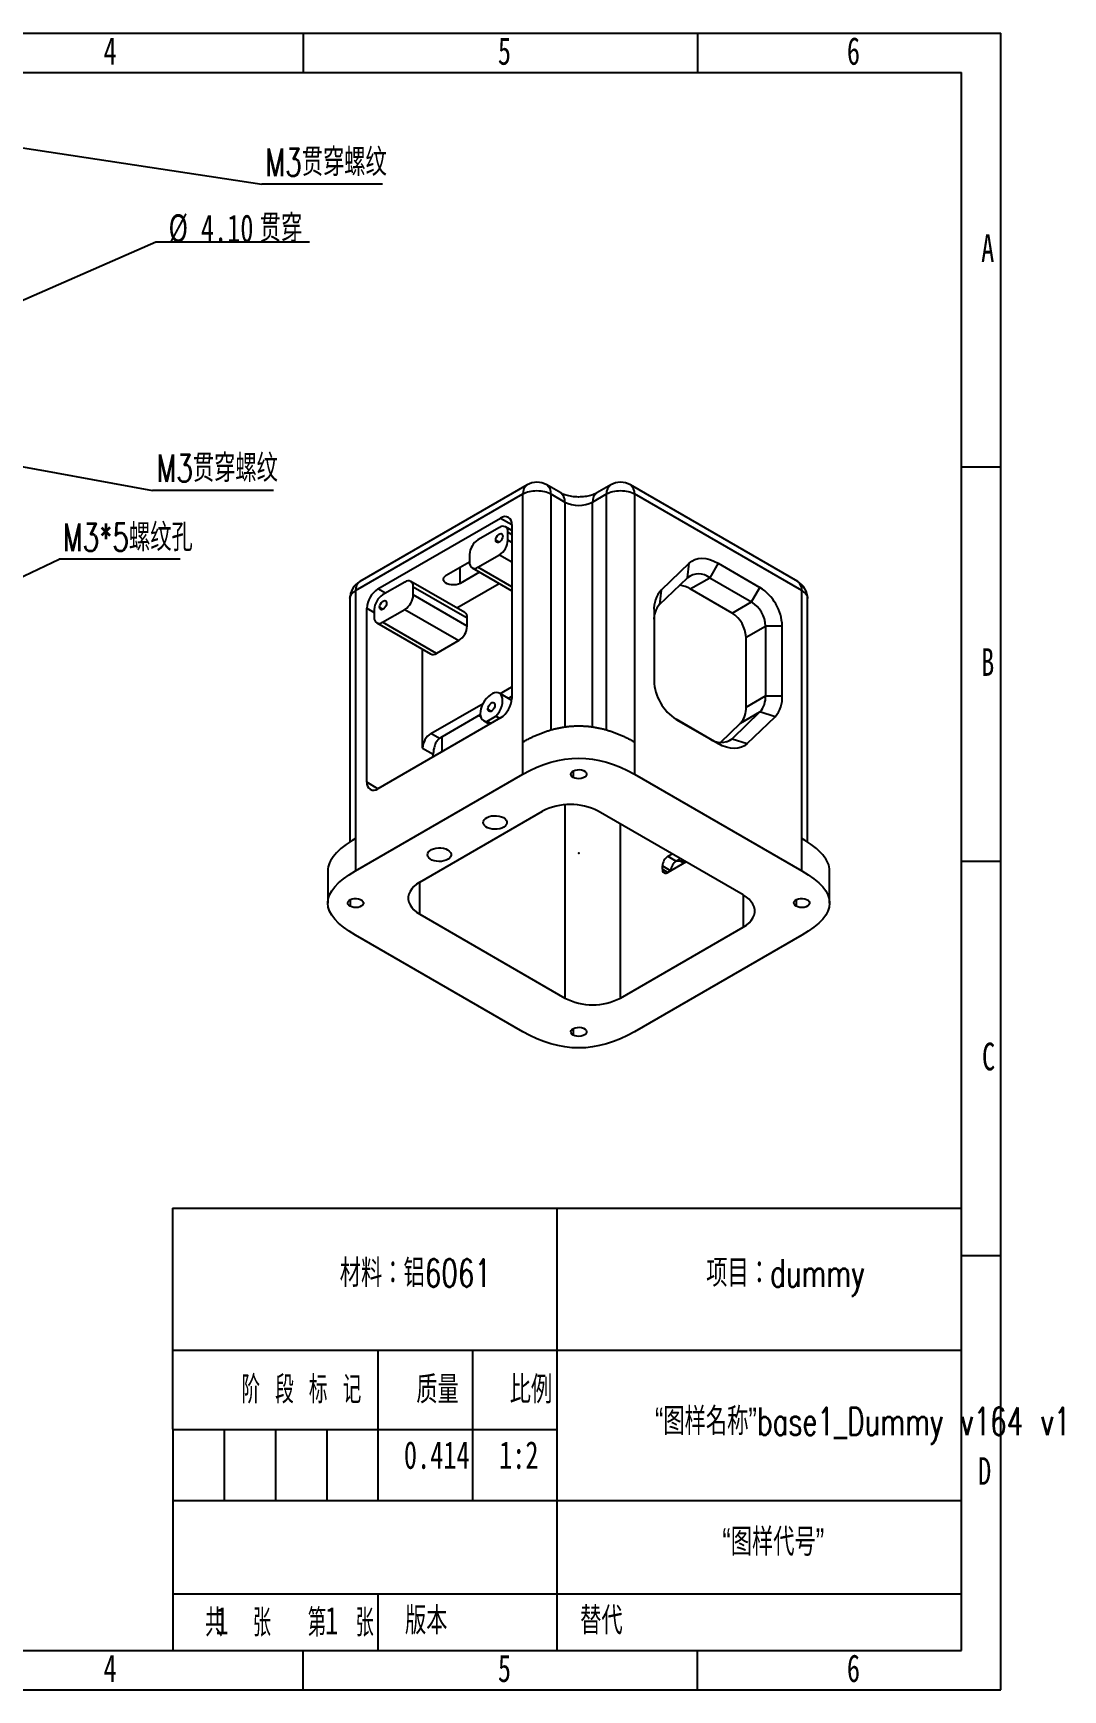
# Model space of a CAD drawing. Header units: millimetres. Extents: x 0 to 305, y 0 to 210.
# Drawn here: x 174.3 to 304.8, y 0 to 210 of the extents above; entities that cross this region are included whole.
import ezdxf

# ---------------------------------------------------------------- set-up
doc = ezdxf.new("R2010")
doc.units = ezdxf.units.MM
doc.header["$PDSIZE"] = -1
doc.layers.add('图框', color=7, linetype='Continuous')
doc.styles.add('SLDTEXTSTYLE0', font='TXT', dxfattribs={"width": 0.7, "bigfont": 'bigfont'})
doc.styles.add('SLDTEXTSTYLE1', font='TXT', dxfattribs={"width": 0.6, "bigfont": 'bigfont'})
doc.styles.add('SLDTEXTSTYLE2', font='TXT', dxfattribs={"width": 0.614286, "bigfont": 'bigfont'})
doc.styles.add('SLDTEXTSTYLE3', font='TXT', dxfattribs={"width": 0.7})
doc.dimstyles.new('SLDDIMSTYLE0', dxfattribs={"dimtxt": 0.18, "dimasz": 4.08, "dimexe": 0, "dimexo": 0.0625, "dimgap": 0, "dimtad": 0, "dimtih": 1, "dimtoh": 1, "dimdec": 0, "dimrnd": 1e-09, "dimzin": 0, "dimdsep": 46, "dimtxsty": 'Standard', "dimsah": 1, "dimcen": 0.09, "dimadec": 0, "dimazin": 0, "dimtfac": 4.08, "dimtdec": 0, "dimtofl": 0, "dimtmove": 0, "dimatfit": 3, "dimfxl": 1, "dimfrac": 2, "dimtolj": 1, "dimtzin": 0, "dimarcsym": 0})
doc.dimstyles.new('SLDDIMSTYLE1', dxfattribs={"dimtxt": 3.5, "dimasz": 4.08, "dimexe": 0, "dimexo": 0.0625, "dimgap": 0.875, "dimtad": 0, "dimtih": 1, "dimtoh": 1, "dimlfac": 2, "dimrnd": 1e-09, "dimzin": 4, "dimdsep": 46, "dimtxsty": 'SLDTEXTSTYLE3', "dimblk1": 'NONE', "dimsah": 1, "dimcen": 0, "dimadec": 0, "dimazin": 1, "dimtfac": 1, "dimtmove": 0, "dimatfit": 3, "dimldrblk": 'NONE', "dimfxl": 1, "dimfrac": 2, "dimtolj": 1, "dimtzin": 12, "dimarcsym": 0})

# ---------------------------------------------------------------- blocks, each defined once
blk = doc.blocks.new('SW_NOTE_0_1')
at = {"layer": '图框', "color": 0}
blk.add_line((15.34, 0), (0, 0), dxfattribs=at)
at = {"layer": '图框', "color": 0, "insert": (0.45, 4.52), "char_height": 3.5, "attachment_point": 1, "style": 'SLDTEXTSTYLE0'}
blk.add_mtext('M3*5螺纹孔', dxfattribs=at)
blk = doc.blocks.new('_D')
at = {"layer": '图框'}
for p, q in [((156.01, 168.73), (189.85, 183.55)), ((189.85, 183.55), (209.34, 183.55)), ((154.13, 167.91), (156.01, 168.73))]:
    blk.add_line(p, q, dxfattribs=at)
blk.add_solid([(156.01, 168.73), (159.95, 169.9), (159.54, 170.83)], dxfattribs=at)
at = {"layer": '图框', "char_height": 3.5, "attachment_point": 1}
for s, insert, style in [('%%c', (191.44, 187.04), 'SLDTEXTSTYLE3'), ('4.10', (195.55, 187.02), 'SLDTEXTSTYLE3'), ('贯穿', (203, 187.02), 'SLDTEXTSTYLE0')]:
    blk.add_mtext(s, dxfattribs=dict(at, insert=insert, style=style))
blk = doc.blocks.new('_None')
blk = doc.blocks.new('SW_NOTE_0_3')
at = {"layer": '图框', "color": 0}
blk.add_line((15.33, 0), (0, 0), dxfattribs=at)
at = {"layer": '图框', "color": 0, "insert": (0.49, 4.57), "char_height": 3.5, "attachment_point": 1, "style": 'SLDTEXTSTYLE0'}
blk.add_mtext('M3贯穿螺纹', dxfattribs=at)
blk = doc.blocks.new('SW_NOTE_0_6')
at = {"layer": '图框', "color": 0}
blk.add_line((15.33, 0), (0, 0), dxfattribs=at)
at = {"layer": '图框', "color": 0, "insert": (0.46, 4.55), "char_height": 3.5, "attachment_point": 1, "style": 'SLDTEXTSTYLE0'}
blk.add_mtext('M3贯穿螺纹', dxfattribs=at)

msp = doc.modelspace()

# ---------------------------------------------------------------- linework, layer by layer
at = {"color": 7, "linetype": 'Continuous', "lineweight": 25}
for p, q in [((215.1731, 139.3405), (236.3863, 151.5866)), ((236.9041, 152.7312), (215.6909, 140.4851)), ((236.3863, 120.1498), (236.3863, 151.5866)), ((241.1717, 151.7107), (239.4039, 152.7312)), ((239.9218, 151.5866), (241.6896, 150.5661)), ((239.9218, 151.5866), (239.9218, 121.6805)), ((245.2251, 150.5661), (246.9929, 151.5866)), ((247.5107, 152.7312), (245.743, 151.7107)), ((246.9929, 121.6805), (246.9929, 151.5866)), ((271.2237, 140.4851), (250.0105, 152.7312)), ((250.5284, 151.5866), (250.5284, 120.1498)), ((271.7416, 139.3405), (250.5284, 151.5866)), ((241.6896, 150.5661), (241.6896, 122.0632)), ((245.2251, 122.0632), (245.2251, 150.5661)), ((218.0015, 139.5443), (233.5578, 148.5248)), ((233.4132, 147.3492), (230.6807, 145.7718)), ((233.5578, 148.5248), (234.9721, 147.7084)), ((234.9721, 146.9565), (234.1631, 147.4235)), ((234.9721, 147.7082), (234.9721, 125.6616)), ((232.9351, 145.74), (233.3822, 145.4819)), ((234.4738, 145.7138), (234.4738, 146.7367)), ((234.4738, 146.7367), (234.9721, 146.4491)), ((234.9721, 145.4262), (234.4738, 145.7138)), ((226.6636, 141.2792), (229.62, 142.986)), ((229.62, 143.9347), (229.62, 142.9118)), ((230.6807, 142.2992), (233.4132, 143.8767)), ((233.4132, 143.8767), (234.9721, 142.9767)), ((257.4581, 142.8094), (253.9225, 139.4069)), ((257.2459, 140.9724), (257.4581, 142.8094)), ((261.135, 142.8098), (260.0744, 140.9727)), ((261.135, 142.8098), (266.4383, 139.7483)), ((228.4313, 140.2587), (228.4313, 142.2997)), ((230.8841, 141.6747), (228.4313, 140.2587)), ((229.9308, 142.225), (234.9721, 139.3147)), ((234.9721, 139.8219), (230.6807, 142.2992)), ((253.7104, 137.5698), (257.2459, 140.9724)), ((257.5995, 139.5439), (260.0744, 140.9727)), ((260.0744, 140.9727), (265.3777, 137.9111)), ((215.1731, 139.3405), (215.1731, 107.9037)), ((218.9474, 138.9983), (218.0015, 139.5443)), ((221.4221, 140.427), (218.5937, 138.7941)), ((229.0045, 136.5569), (222.1721, 140.5012)), ((222.4828, 138.7915), (222.4828, 139.8145)), ((222.4828, 139.8145), (229.3152, 135.8702)), ((229.3152, 134.8472), (222.4828, 138.7915)), ((227.9866, 137.1446), (233.359, 140.2459)), ((253.9225, 139.4069), (253.7104, 137.5698)), ((262.9028, 136.4824), (257.5995, 139.5439)), ((265.3777, 137.9111), (266.4383, 139.7483)), ((271.7416, 107.9037), (271.7416, 139.3405)), ((214.4415, 138.321), (214.4415, 107.4429)), ((216.5873, 115.0483), (216.5873, 137.0949)), ((216.5873, 137.0949), (217.533, 136.5489)), ((217.533, 136.957), (217.533, 135.9341)), ((218.2074, 137.2379), (218.6546, 136.9798)), ((218.5937, 135.3216), (221.4221, 136.9544)), ((221.4221, 136.9544), (228.2545, 133.0101)), ((253.0033, 136.753), (253.0033, 127.9071)), ((262.9028, 136.4824), (265.3777, 137.9111)), ((272.4732, 107.4429), (272.4732, 138.321)), ((217.8438, 135.2473), (224.6762, 131.303)), ((225.4261, 131.3773), (218.5937, 135.3216)), ((229.3152, 134.8472), (229.3152, 135.8702)), ((264.6705, 133.4206), (267.1454, 134.8493)), ((267.1454, 134.8493), (267.1454, 126.0034)), ((269.2667, 134.8493), (267.1454, 134.8493)), ((269.2667, 126.0034), (269.2667, 134.8493)), ((228.2545, 133.0101), (225.4261, 131.3773)), ((264.6705, 124.5747), (264.6705, 133.4206)), ((223.6584, 119.3816), (223.6584, 131.8906)), ((234.9569, 125.414), (233.3941, 126.3162)), ((233.4716, 126.2714), (234.9721, 127.1376)), ((264.6705, 124.5747), (267.1454, 126.0034)), ((267.1454, 126.0034), (269.2667, 126.0034)), ((224.719, 121.2187), (231.3224, 125.0307)), ((231.9471, 124.326), (232.3943, 124.0678)), ((234.9721, 125.913), (234.5322, 125.6591)), ((266.4383, 123.962), (262.9028, 120.5594)), ((263.9634, 122.5333), (266.4383, 123.962)), ((268.3475, 123.3496), (266.4383, 123.962)), ((233.5578, 123.2121), (218.0015, 114.2316)), ((230.9867, 123.6123), (226.1332, 120.8105)), ((231.0437, 123.3198), (230.7618, 123.4825)), ((231.3943, 122.852), (232.1641, 122.4075)), ((231.8276, 122.7607), (232.9607, 123.4148)), ((232.3018, 122.487), (231.8276, 122.7607)), ((233.4349, 123.1411), (232.9607, 123.4148)), ((260.0744, 120.5591), (255.8005, 123.0264)), ((255.8317, 123.0082), (261.135, 119.9466)), ((261.4239, 120.0892), (263.9634, 122.5333)), ((264.812, 119.947), (268.3475, 123.3496)), ((225.7974, 120.5962), (224.719, 121.2187)), ((226.1332, 118.9259), (226.1332, 120.8105)), ((236.3863, 116.0671), (236.3863, 120.1498)), ((250.5284, 120.1498), (250.5284, 116.0671)), ((261.135, 119.9466), (260.0744, 120.5591)), ((262.1952, 120.1509), (262.9028, 120.5594)), ((262.9028, 120.5594), (264.812, 119.947)), ((223.6584, 119.3816), (225.0142, 118.5989)), ((225.0142, 118.2799), (225.0142, 118.5989)), ((215.1731, 103.821), (236.3863, 116.0671)), ((242.7502, 116.4753), (242.7502, 115.6589)), ((250.5284, 116.0671), (271.7416, 103.821)), ((218.0017, 114.2317), (216.5873, 115.0483)), ((223.3048, 102.3922), (238.8611, 111.3727)), ((241.6896, 112.1891), (241.6896, 87.6969)), ((264.317, 100.7594), (245.9322, 111.3727)), ((248.7606, 87.6969), (248.7606, 109.7399)), ((215.1731, 107.9037), (215.1731, 103.821)), ((271.7416, 103.821), (271.7416, 107.9037)), ((254.771, 105.6602), (255.2993, 105.9652)), ((254.771, 105.6602), (255.8317, 105.0479)), ((256.36, 105.3529), (255.8317, 105.0479)), ((256.3025, 105.0977), (256.8176, 104.8003)), ((211.6375, 103.8216), (211.6375, 99.7389)), ((254.0639, 104.0272), (254.0639, 104.4355)), ((254.0639, 104.4355), (255.1246, 103.8232)), ((254.0639, 104.0272), (254.7712, 103.6189)), ((257.0674, 104.9445), (254.771, 103.6189)), ((255.1246, 103.8232), (255.1246, 103.823)), ((275.2771, 99.7389), (275.2771, 103.8216)), ((223.3048, 98.3102), (223.3048, 102.3922)), ((214.466, 100.1471), (214.466, 99.3307)), ((264.317, 100.7594), (264.317, 96.6774)), ((271.0345, 100.1471), (271.0345, 99.3307)), ((223.3048, 98.3102), (241.6896, 87.6969)), ((248.7606, 87.6969), (264.317, 96.6774)), ((236.3863, 83.4108), (215.1731, 95.6569)), ((271.7416, 95.6569), (250.5284, 83.4108)), ((242.7502, 83.819), (242.7502, 83.0025))]:
    msp.add_line(p, q, dxfattribs=at)
at = {"color": 7, "linetype": 'Continuous'}
for q in [(243.4764, 106.0781), (243.4954, 106.0452)]:
    msp.add_line((243.4573, 106.0671), q, dxfattribs=at)
at = {"color": 7, "linetype": 'Continuous', "lineweight": 25, "flags": 128}
for points in [[(232.9351, 145.74), (232.962, 145.9321), (233.0397, 146.1322), (233.1586, 146.3161), (233.3045, 146.4617), (233.4598, 146.5513), (233.6057, 146.5742), (233.7246, 146.5276), (233.8022, 146.4172), (233.8292, 146.2562), (233.8022, 146.064), (233.7246, 145.8639), (233.6057, 145.68), (233.4598, 145.5345), (233.3045, 145.4448), (233.1586, 145.4219), (233.0397, 145.4685), (232.962, 145.579), (232.9351, 145.74)], [(257.4581, 142.8094), (257.8017, 143.0808), (258.19, 143.2772), (258.6179, 143.3962), (259.0795, 143.4361), (259.5688, 143.3963), (260.079, 143.2774), (260.6034, 143.081), (261.135, 142.8098)], [(228.4313, 140.2587), (228.1941, 140.1514), (227.9193, 140.08), (227.6229, 140.0487), (227.3221, 140.0592), (227.0344, 140.1109), (226.7765, 140.2009), (226.5635, 140.3239), (226.4076, 140.4728), (226.3179, 140.6389), (226.2997, 140.8125), (226.354, 140.9836), (226.4777, 141.1423), (226.6636, 141.2792)], [(218.2074, 137.2379), (218.2344, 137.4301), (218.312, 137.6301), (218.431, 137.8141), (218.5769, 137.9596), (218.7321, 138.0492), (218.878, 138.0721), (218.997, 138.0256), (219.0746, 137.9151), (219.1016, 137.7541), (219.0746, 137.562), (218.997, 137.3619), (218.878, 137.178), (218.7321, 137.0324), (218.5769, 136.9428), (218.431, 136.9199), (218.312, 136.9665), (218.2344, 137.0769), (218.2074, 137.2379)], [(232.9607, 123.4148), (233.1932, 123.6979), (233.3974, 124.0122), (233.5662, 124.3468), (233.6936, 124.6897), (233.7751, 125.0289), (233.8078, 125.3524), (233.7905, 125.6488), (233.724, 125.9075), (233.6104, 126.1195), (233.4539, 126.2772), (233.2599, 126.3751), (233.0354, 126.4098), (232.7882, 126.3799), (232.5271, 126.2866), (232.2613, 126.1332), (232.0002, 125.925), (231.753, 125.6695), (231.5284, 125.3756), (231.3345, 125.0537), (231.1779, 124.7152), (231.0644, 124.3722), (230.9978, 124.0366), (230.9806, 123.7203), (231.0133, 123.4346), (231.0947, 123.1894), (231.2221, 122.9936), (231.3909, 122.8539), (231.5952, 122.7753), (231.8276, 122.7607)], [(231.9471, 124.326), (231.9741, 124.5181), (232.0517, 124.7182), (232.1706, 124.9021), (232.3165, 125.0477), (232.4718, 125.1373), (232.6177, 125.1602), (232.7367, 125.1136), (232.8143, 125.0031), (232.8412, 124.8421), (232.8143, 124.65), (232.7367, 124.4499), (232.6177, 124.266), (232.4718, 124.1205), (232.3165, 124.0308), (232.1706, 124.0079), (232.0517, 124.0545), (231.9741, 124.165), (231.9471, 124.326)], [(264.812, 119.947), (264.4684, 119.6757), (264.08, 119.4792), (263.6521, 119.3602), (263.1905, 119.3204), (262.7013, 119.3601), (262.191, 119.479), (261.6666, 119.6754), (261.135, 119.9466)], [(242.7502, 115.6589), (242.5857, 115.7841), (242.4858, 115.9304), (242.4579, 116.0868), (242.5042, 116.2417), (242.6212, 116.3837), (242.8001, 116.5022), (243.0279, 116.5884), (243.2874, 116.636), (243.5596, 116.6413), (243.8242, 116.6041), (244.0616, 116.5271), (244.2541, 116.4159), (244.3876, 116.2789), (244.4521, 116.1261), (244.4428, 115.969), (244.3604, 115.8191), (244.2111, 115.6877), (244.0058, 115.5844), (243.7599, 115.5168), (243.4915, 115.4901), (243.2206, 115.5062), (242.9672, 115.5639), (242.7502, 115.6589)], [(233.9114, 110.5563), (234.1146, 110.4104), (234.2587, 110.2426), (234.337, 110.0609), (234.3458, 109.8737), (234.2847, 109.6898), (234.1565, 109.5178), (233.9673, 109.3658), (233.7258, 109.2407), (233.4435, 109.1486), (233.1334, 109.0936), (232.8101, 109.0784), (232.4887, 109.1037), (232.1843, 109.1683), (231.911, 109.2691), (231.6816, 109.4015), (231.5069, 109.5593), (231.3951, 109.735), (231.3513, 109.9206), (231.3776, 110.1072), (231.4728, 110.2862), (231.6325, 110.4492), (231.8491, 110.5886), (232.1125, 110.6978), (232.4105, 110.7718), (232.729, 110.8071), (233.0532, 110.802), (233.368, 110.7568), (233.6586, 110.6736), (233.9114, 110.5563)], [(226.8403, 106.4743), (227.0435, 106.3283), (227.1877, 106.1606), (227.2659, 105.9789), (227.2747, 105.7917), (227.2136, 105.6078), (227.0854, 105.4358), (226.8962, 105.2837), (226.6548, 105.1587), (226.3724, 105.0665), (226.0623, 105.0116), (225.7391, 104.9964), (225.4177, 105.0216), (225.1132, 105.0862), (224.8399, 105.1871), (224.6106, 105.3195), (224.4359, 105.4772), (224.324, 105.653), (224.2802, 105.8385), (224.3065, 106.0252), (224.4018, 106.2042), (224.5614, 106.3672), (224.778, 106.5065), (225.0414, 106.6158), (225.3394, 106.6898), (225.6579, 106.725), (225.9822, 106.72), (226.2969, 106.6748), (226.5875, 106.5916), (226.8403, 106.4743)], [(255.9218, 105.0999), (256.3431, 105.0999), (256.7261, 105.1415)], [(223.3048, 102.3922), (222.9044, 102.1313), (222.5614, 101.8445), (222.2808, 101.5359), (222.0667, 101.2099), (221.9222, 100.8715), (221.8495, 100.5255), (221.8495, 100.1769), (221.9222, 99.8309), (222.0667, 99.4925), (222.2808, 99.1666), (222.5614, 98.858), (222.9044, 98.5711), (223.3048, 98.3102)], [(214.466, 99.3307), (214.3014, 99.456), (214.2015, 99.6022), (214.1737, 99.7586), (214.2199, 99.9136), (214.3369, 100.0555), (214.5159, 100.174), (214.7436, 100.2602), (215.0032, 100.3078), (215.2753, 100.3132), (215.5399, 100.276), (215.7773, 100.1989), (215.9699, 100.0877), (216.1033, 99.9507), (216.1678, 99.7979), (216.1585, 99.6408), (216.0761, 99.491), (215.9268, 99.3595), (215.7215, 99.2562), (215.4756, 99.1887), (215.2072, 99.162), (214.9363, 99.178), (214.683, 99.2357), (214.466, 99.3307)], [(264.317, 96.6774), (264.7174, 96.9383), (265.0604, 97.2251), (265.341, 97.5338), (265.5551, 97.8597), (265.6996, 98.1981), (265.7723, 98.5441), (265.7723, 98.8927), (265.6996, 99.2387), (265.5551, 99.5771), (265.341, 99.903), (265.0604, 100.2117), (264.7174, 100.4985), (264.317, 100.7594)], [(271.0345, 99.3307), (270.87, 99.456), (270.77, 99.6022), (270.7422, 99.7586), (270.7885, 99.9136), (270.9054, 100.0555), (271.0844, 100.174), (271.3121, 100.2602), (271.5717, 100.3078), (271.8439, 100.3132), (272.1085, 100.276), (272.3458, 100.1989), (272.5384, 100.0877), (272.6719, 99.9507), (272.7364, 99.7979), (272.7271, 99.6408), (272.6447, 99.491), (272.4953, 99.3595), (272.2901, 99.2562), (272.0441, 99.1887), (271.7758, 99.162), (271.5048, 99.178), (271.2515, 99.2357), (271.0345, 99.3307)], [(242.7502, 83.0025), (242.5857, 83.1278), (242.4858, 83.2741), (242.4579, 83.4305), (242.5042, 83.5854), (242.6212, 83.7274), (242.8001, 83.8459), (243.0279, 83.9321), (243.2874, 83.9796), (243.5596, 83.985), (243.8242, 83.9478), (244.0616, 83.8707), (244.2541, 83.7596), (244.3876, 83.6225), (244.4521, 83.4698), (244.4428, 83.3127), (244.3604, 83.1628), (244.2111, 83.0314), (244.0058, 82.928), (243.7599, 82.8605), (243.4915, 82.8338), (243.2206, 82.8499), (242.9672, 82.9076), (242.7502, 83.0025)]]:
    msp.add_lwpolyline(points, dxfattribs=at)
at = {"color": 7, "linetype": 'Continuous', "lineweight": 25}
for centre, radius, start, end in [((237.6023, 151.7259), 1.224, 124.778926, 186.533252), ((238.154, 150.5661), 2.5, 60.002688, 119.997315), ((238.6719, 151.7105), 1.2561, 354.337576, 54.350243), ((240.4735, 150.7054), 1.224, 353.466744, 55.221076), ((246.4412, 150.7054), 1.224, 124.778924, 186.533256), ((248.2089, 151.7259), 1.224, 124.778924, 186.533256), ((248.7606, 150.5661), 2.5, 60.002681, 119.997312), ((249.2785, 151.7105), 1.2561, 354.337577, 54.350237), ((243.4573, 153.9591), 3.8259, 242.480539, 297.519461), ((233.8272, 146.8416), 0.6551, 350.785963, 129.203285), ((234.1099, 147.848), 0.8734, 350.785963, 129.203285), ((231.9229, 143.8299), 2.3052, 122.605478, 177.394522), ((232.171, 145.8186), 2.3052, 302.605478, 357.394522), ((230.2667, 142.8069), 0.6551, 170.785963, 309.203285), ((258.6603, 139.1412), 2.3138, 52.328918, 127.681834), ((216.9408, 138.32), 2.5, 119.997304, 180.039365), ((216.423, 139.4644), 1.2561, 125.649757, 185.662424), ((219.6577, 136.9551), 3.0736, 122.605478, 177.394522), ((219.8359, 136.8522), 2.3052, 122.605478, 177.394522), ((221.8362, 139.9193), 0.6551, 350.785963, 129.203285), ((220.18, 138.8963), 2.3052, 302.605478, 357.394522), ((256.6188, 136.9868), 3.623, 138.090108, 183.699753), ((255.8449, 136.678), 3.3604, 58.524385, 83.076336), ((263.1496, 134.5835), 6.1229, 2.487346, 57.512654), ((269.9738, 138.32), 2.5, 0, 60.002693), ((270.5256, 139.4797), 1.224, 353.466743, 55.221074), ((228.6017, 135.961), 0.7193, 352.74417, 55.943649), ((255.7844, 135.7082), 2.787, 138.090108, 183.699753), ((263.3236, 134.684), 3.8254, 2.476304, 57.523696), ((218.1797, 135.8292), 0.6551, 170.785963, 309.203285), ((227.0124, 134.952), 2.3052, 302.605478, 357.394522), ((260.8487, 133.2553), 3.8254, 2.476304, 57.523696), ((224.9867, 131.9906), 0.7545, 245.692881, 305.617577), ((259.1204, 128.1729), 6.1229, 182.487346, 237.512654), ((264.3643, 125.8236), 2.787, 318.090108, 3.699753), ((265.6512, 125.7696), 3.623, 318.090108, 3.699753), ((231.9016, 125.8013), 3.0736, 302.605478, 357.394522), ((261.8894, 124.3949), 2.787, 318.090108, 3.699753), ((225.9612, 119.2768), 2.3052, 122.605478, 177.394522), ((228.3106, 117.0286), 4.3638, 119.930329, 125.162978), ((261.4884, 122.3906), 2.3138, 232.328918, 307.681834), ((217.4494, 114.9084), 0.8734, 170.785963, 309.203285), ((242.3967, 104.574), 7.6631, 62.524312, 117.475688), ((255.5992, 104.3656), 1.5368, 122.605478, 177.394522), ((256.6598, 103.7533), 1.5368, 122.605478, 177.394522), ((254.495, 103.9573), 0.4367, 170.785963, 309.203285), ((245.2251, 94.4956), 7.6631, 242.524312, 297.475688)]:
    msp.add_arc(centre, radius, start, end, dxfattribs=at)
for points, knots in [([(236.3863, 151.5866), (236.6177, 151.7202), (236.895, 151.8272), (237.4997, 151.9717), (237.8268, 152.0093), (238.4813, 152.0093), (238.8084, 151.9717), (239.4131, 151.8272), (239.6904, 151.7202), (239.9218, 151.5866)], [0, 0, 0, 0, 0.25, 0.25, 0.5, 0.5, 0.75, 0.75, 1, 1, 1, 1]), ([(245.743, 151.7107), (245.7087, 151.6916), (245.6113, 151.6373), (245.4092, 151.5445), (245.1257, 151.4408), (244.7973, 151.3488), (244.432, 151.2746), (244.0385, 151.2232), (243.6273, 151.1978), (243.2095, 151.2004), (242.7973, 151.2312), (242.4024, 151.2884), (242.0363, 151.3688), (241.709, 151.4672), (241.4364, 151.5739), (241.2664, 151.6571), (241.1896, 151.7006), (241.1717, 151.7107)], [0, 0, 0, 0, 0.03708271, 0.10553459, 0.1752866, 0.24674107, 0.31974383, 0.39400335, 0.46915192, 0.54478641, 0.62047995, 0.69569831, 0.77005947, 0.84323584, 0.91499927, 0.98019933, 1, 1, 1, 1]), ([(246.9929, 151.5866), (247.2243, 151.7202), (247.5016, 151.8272), (248.1063, 151.9717), (248.4334, 152.0093), (249.0879, 152.0093), (249.415, 151.9717), (250.0197, 151.8272), (250.297, 151.7202), (250.5284, 151.5866)], [0, 0, 0, 0, 0.25, 0.25, 0.5, 0.5, 0.75, 0.75, 1, 1, 1, 1]), ([(214.441, 138.321), (214.4502, 138.4151), (214.4687, 138.6038), (214.6182, 138.8754), (214.8454, 139.1287), (215.0639, 139.2699), (215.1731, 139.3405)], [0, 0, 0, 0, 0.24931605, 0.49954403, 0.74977202, 1, 1, 1, 1]), ([(271.7416, 139.3405), (271.8508, 139.2699), (272.0693, 139.1287), (272.2965, 138.8754), (272.446, 138.6038), (272.4645, 138.4151), (272.4737, 138.321)], [0, 0, 0, 0, 0.250228, 0.500456, 0.750684, 1, 1, 1, 1]), ([(236.3863, 120.1498), (236.4575, 120.1905), (236.5988, 120.2714), (236.8132, 120.3894), (237.0275, 120.5038), (237.2418, 120.6144), (237.456, 120.7213), (237.6703, 120.8244), (237.8846, 120.9237), (238.0989, 121.0194), (238.3132, 121.1112), (238.5275, 121.1994), (238.7418, 121.2837), (238.9561, 121.3644), (239.1704, 121.4412), (239.3847, 121.5144), (239.599, 121.5837), (239.8133, 121.6494), (240.0277, 121.7113), (240.242, 121.7694), (240.4563, 121.8238), (240.6707, 121.8744), (240.885, 121.9213), (241.0993, 121.9645), (241.3137, 122.0038), (241.528, 122.0395), (241.7424, 122.0714), (241.9568, 122.0995), (242.1711, 122.1239), (242.3855, 122.1445), (242.5999, 122.1614), (242.8142, 122.1745), (243.0286, 122.1839), (243.243, 122.1895), (243.4573, 122.1914), (243.6717, 122.1895), (243.8861, 122.1839), (244.1005, 122.1745), (244.3148, 122.1614), (244.5292, 122.1445), (244.7436, 122.1239), (244.9579, 122.0995), (245.1723, 122.0714), (245.3866, 122.0395), (245.601, 122.0038), (245.8153, 121.9645), (246.0297, 121.9213), (246.244, 121.8744), (246.4584, 121.8238), (246.6727, 121.7694), (246.887, 121.7113), (247.1013, 121.6494), (247.3157, 121.5837), (247.53, 121.5144), (247.7443, 121.4412), (247.9586, 121.3644), (248.1729, 121.2837), (248.3872, 121.1994), (248.6015, 121.1112), (248.8158, 121.0194), (249.0301, 120.9237), (249.2444, 120.8244), (249.4586, 120.7213), (249.6729, 120.6144), (249.8872, 120.5038), (250.1014, 120.3894), (250.3159, 120.2714), (250.4572, 120.1905), (250.5284, 120.1498)], [0, 0, 0, 0, 0.01852796, 0.03677744, 0.05475305, 0.07245959, 0.08990206, 0.10708574, 0.12401612, 0.14069895, 0.15714022, 0.17334623, 0.18932351, 0.20507891, 0.22061956, 0.23595289, 0.25108663, 0.26602883, 0.28078785, 0.29537236, 0.30979136, 0.32405413, 0.3381703, 0.35214978, 0.36600277, 0.37973975, 0.3933715, 0.40690901, 0.42036352, 0.43374647, 0.44706951, 0.46034442, 0.47358312, 0.48679762, 0.5, 0.51320238, 0.52641688, 0.53965558, 0.55293049, 0.56625353, 0.57963648, 0.59309099, 0.6066285, 0.62026025, 0.63399723, 0.64785022, 0.6618297, 0.67594587, 0.69020864, 0.70462764, 0.71921215, 0.73397117, 0.74891337, 0.76404711, 0.77938044, 0.79492109, 0.81067649, 0.82665377, 0.84285978, 0.85930105, 0.87598388, 0.89291426, 0.91009794, 0.92754041, 0.94524695, 0.96322256, 0.98147204, 1, 1, 1, 1]), ([(225.7974, 120.5962), (225.7795, 120.583), (225.7438, 120.5568), (225.6918, 120.5121), (225.6414, 120.4637), (225.5925, 120.4113), (225.5452, 120.3548), (225.4993, 120.2945), (225.4191, 120.1781), (225.314, 119.9907), (225.2028, 119.7175), (225.1174, 119.4295), (225.0675, 119.1852), (225.0396, 118.9949), (225.0249, 118.8559), (225.0158, 118.7227), (225.0147, 118.6402), (225.0142, 118.5989)], [0, 0, 0, 0, 0.03572015, 0.07125881, 0.10672586, 0.14223179, 0.17788677, 0.21379957, 0.25007666, 0.37511239, 0.50047727, 0.6262719, 0.75034899, 0.81360765, 0.87582859, 0.93771966, 1, 1, 1, 1])]:
    msp.add_open_spline(points, degree=3, knots=knots, dxfattribs=at)
for points in [[(236.3863, 116.0671), (241.1003, 118.7884), (245.8144, 118.7884), (250.5284, 116.0671)], [(215.1731, 107.9037), (212.816, 106.543), (211.6375, 105.1823), (211.6375, 103.8216)], [(275.2771, 103.8216), (275.2771, 105.1823), (274.0986, 106.543), (271.7416, 107.9037)], [(215.1731, 95.6569), (210.459, 98.3782), (210.459, 101.0996), (215.1731, 103.821)], [(271.7416, 103.821), (276.4557, 101.0996), (276.4557, 98.3782), (271.7416, 95.6569)], [(250.5284, 83.4108), (245.8144, 80.6894), (241.1003, 80.6894), (236.3863, 83.4108)]]:
    msp.add_open_spline(points, degree=3, dxfattribs=at)
at = {"color": 7, "linetype": 'Continuous'}
msp.add_point((243.4573, 106.0671), dxfattribs=at)
at = {"layer": '图框'}
for p, q in [((0, 210), (297, 210)), ((208.5, 210), (208.5, 205)), ((258.5, 210), (258.5, 205)), ((297, 0), (297, 210)), ((297, 155), (292, 155)), ((191.9681, 61.0522), (292, 61.0522)), ((297, 55), (292, 55)), ((198.5, 33), (198.5, 24)), ((205, 33), (205, 24)), ((211.5, 33), (211.5, 24)), ((208.5, 0), (208.5, 5)), ((258.5, 0), (258.5, 5)), ((0, 0), (297, 0))]:
    msp.add_line(p, q, dxfattribs=at)
at = {"layer": '图框', "linetype": 'Continuous', "lineweight": 25}
for p in [(25, 205), (292, 5)]:
    msp.add_line(p, (292, 205), dxfattribs=at)
at = {"layer": '图框', "lineweight": 25}
for p, q in [((297, 105), (292, 105)), ((191.9681, 61.0522), (192.0047, 5)), ((240.6919, 61), (240.6919, 5)), ((191.9799, 43.0522), (291.9799, 43.0522)), ((218, 43.0691), (218, 24.0691)), ((230, 43), (230, 24)), ((192.0152, 33), (240.6919, 33)), ((192, 24), (292, 24)), ((192, 12.1661), (292, 12.1661)), ((218, 12.1661), (218, 5)), ((25, 5), (292, 5))]:
    msp.add_line(p, q, dxfattribs=at)

# ---------------------------------------------------------------- block references
at = {"layer": '图框'}
for name, p in [('SW_NOTE_0_6', (203.26, 190.84)), ('SW_NOTE_0_3', (189.42, 152.04)), ('SW_NOTE_0_1', (177.58, 143.32))]:
    msp.add_blockref(name, p, dxfattribs=at)

# ---------------------------------------------------------------- texts
at = {"layer": '图框', "char_height": 3.5}
for s, insert, attachment_point, style in [('4', (184.0444, 209.4917), 2, 'SLDTEXTSTYLE3'), ('5', (234.0444, 209.4917), 2, 'SLDTEXTSTYLE3'), ('6', (278.2969, 209.4917), 2, 'SLDTEXTSTYLE3'), ('A', (295.3203, 184.4917), 2, 'SLDTEXTSTYLE3'), ('B', (295.3203, 132.0317), 2, 'SLDTEXTSTYLE3'), ('C', (295.4273, 82.0317), 2, 'SLDTEXTSTYLE3'), ('材料：铝6061', (222.7492, 54.5771), 2, 'SLDTEXTSTYLE0'), ('项目：dummy', (269.65, 54.5771), 2, 'SLDTEXTSTYLE0'), ('阶 段 标 记', (208.2861, 39.8054), 2, 'SLDTEXTSTYLE2'), ('质量', (225.5533, 39.8054), 2, 'SLDTEXTSTYLE0'), ('比例', (237.4005, 39.8054), 2, 'SLDTEXTSTYLE0'), ('“图样名称”base1_Dummy v164 v1', (279.4591, 35.7907), 2, 'SLDTEXTSTYLE0'), ('0.414', (225.4554, 31.5205), 2, 'SLDTEXTSTYLE3'), ('1:2', (235.8582, 31.5205), 2, 'SLDTEXTSTYLE3'), ('D', (294.9297, 29.4917), 2, 'SLDTEXTSTYLE3'), ('“图样代号”', (268.1266, 20.4896), 2, 'SLDTEXTSTYLE0'), ('共  张', (200.2625, 10.2618), 2, 'SLDTEXTSTYLE1'), ('第  张', (213.2899, 10.2618), 2, 'SLDTEXTSTYLE1'), ('版本', (224.1202, 10.5314), 2, 'SLDTEXTSTYLE0'), ('替代', (243.6406, 10.5314), 1, 'SLDTEXTSTYLE0'), ('1', (197.3926, 10.5314), 1, 'SLDTEXTSTYLE3'), ('1', (211.295, 10.5314), 1, 'SLDTEXTSTYLE3'), ('4', (184.0444, 4.4917), 2, 'SLDTEXTSTYLE3'), ('5', (234.0444, 4.4917), 2, 'SLDTEXTSTYLE3'), ('6', (278.2969, 4.4917), 2, 'SLDTEXTSTYLE3')]:
    msp.add_mtext(s, dxfattribs=dict(at, insert=insert, attachment_point=attachment_point, style=style))

# ---------------------------------------------------------------- dimensions: what is measured, and where the dimension line sits
at = {"layer": '图框'}
dim = msp.add_diameter_dim_2p(p1=(154.1286, 167.9071), p2=(156.0065, 168.7294), text='<> 贯穿', dimstyle='SLDDIMSTYLE1', dxfattribs=at)
dim.commit()
dim.dimension.update_dxf_attribs({"geometry": '_D', "text_midpoint": (200.3902, 185.194), "dimtype": 163})

# ---------------------------------------------------------------- leaders
for points in [[(166.871, 196.3906), (203.26, 190.84)], [(166.5137, 156.1986), (189.42, 152.04)], [(157.0958, 133.6147), (177.58, 143.32)]]:
    msp.add_leader(points, dimstyle='SLDDIMSTYLE0', dxfattribs=at)

doc.saveas('drawing.dxf')
